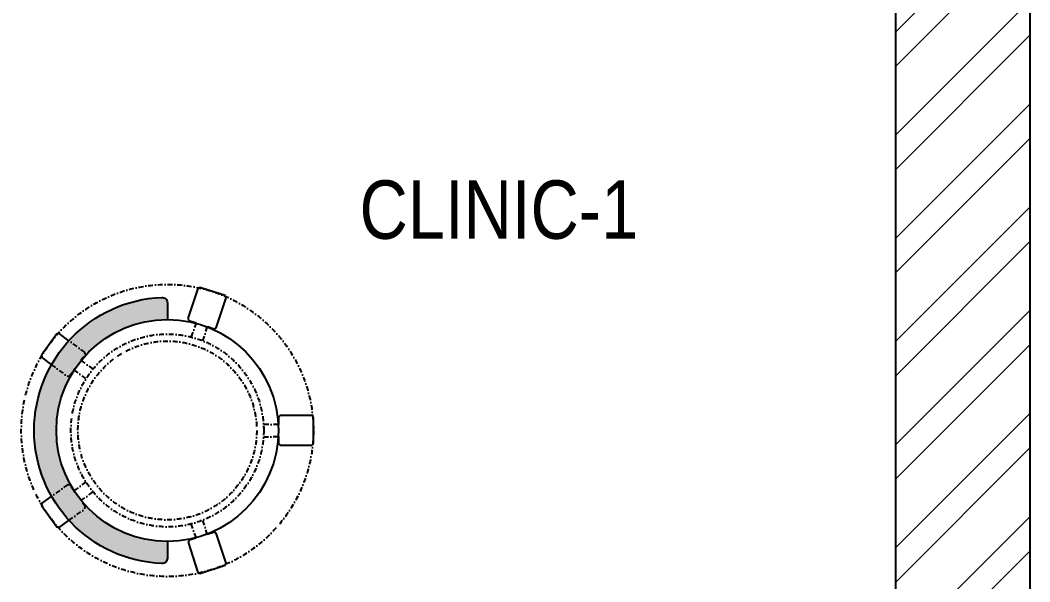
# Model space of a CAD drawing. Header units: feet. Extents: x 9612924 to 9629632, y -7132871 to -7123531.
# Drawn here: x 9627904 to 9629632, y -7131841 to -7130880 of the extents above; entities that cross this region are included whole.
import ezdxf

# ---------------------------------------------------------------- set-up
doc = ezdxf.new("R2010")
doc.units = ezdxf.units.FT
doc.header["$LTSCALE"] = 33
doc.header["$MEASUREMENT"] = 0
doc.linetypes.add('DASHDOT2', pattern=[0.5, 0.25, -0.125, 0, -0.125])
doc.layers.add('A-WALL', color=1, linetype='Continuous')
for name, color, linetype, lineweight in [('A-WALL HATCH', 251, 'Continuous', 0), ('HATCH', 9, 'Continuous', 9), ('LENS-FURNITURE', 13, 'Continuous', 9), ('LENS_DIMENSION', 193, 'Continuous', 0), ('LENS_TEXT', 31, 'Continuous', 5), ('LN-ELEVATION-1', 81, 'Continuous', 25)]:
    doc.layers.add(name, color=color, linetype=linetype, lineweight=lineweight)
doc.styles.get("Standard").update_dxf_attribs({"font": 'Gill Sans MT Condensed Regular.ttf'})

# ---------------------------------------------------------------- blocks, each defined once
blk = doc.blocks.new('A$C48d32854')
at = {"layer": 'A-WALL HATCH'}
h = blk.add_hatch(dxfattribs=at)
h.set_pattern_fill('ANSI32', color=256, scale=333)
h.set_pattern_definition([(45, (-4384936.054874925, 5465014.212534478), (-88.29995930067012, 88.29995930067012), []), (45, (-4384877.188235489, 5465014.212534478), (-88.29995930067012, 88.29995930067012), [])])
h.paths.add_polyline_path([(-6251, 6026.000000002794), (-6251, 6256.000000002794), (-11913, 6256.000000002794), (-11913, 6026.000000002794)])
h.paths.add_polyline_path([(-10631.4769286476, 330.000000002794), (-7167.476928647608, 330.000000002794), (-7167.476928647608, 240.000000002794), (-5866.476928647608, 240.000000002794), (-5866.476928647608, 470.0000000027939), (-7167.476928647608, 470.0000000027939), (-7167.476928647608, 560.0000000027939), (-10631.4769286476, 560.0000000027939), (-12632.47692864761, 560.0000000027939), (-12632.47692864761, 330.000000002794)])
h.paths.add_polyline_path([(-12876, 5581.000000002794), (-12864, 5581.000000002794), (-12727.65051378682, 5581.00000016205), (-12727.65051378682, 5711.000000162051), (-12999.65051380172, 5711.000000162051), (-12999.65051380172, 5581.00000016205)])
h.paths.add_polyline_path([(-231, 4215.000000002794), (-230, 3251.000000002794), (-230, 230), (-4009.476928647607, 230.000000002794), (-4009.476928647607, 460.0000000027939), (-5406.476928647608, 460.0000000027939), (-5406.476928647608, 230.000000002794), (-4239.476928647607, 230.000000002794), (-4239.476928647607, 9.313226e-10), (0, 0), (0, 4215.000000002794)])
h.paths.add_polyline_path([(-2484, 9152.000000002792), (-227, 9152.000000002792), (-227, 4555.000000002794), (0, 4555.000000002794), (0, 9340.000000002794), (-5773, 9340.000000002794), (-5773, 6256.000000002794), (-5543, 6256.000000002794), (-5543, 6763.000000002794), (-3607, 6763.000000002794), (-3447, 6763.000000002794), (-3447, 7003.000000002794), (-3607, 7003.000000002794), (-5519, 7003.000000002794), (-5519, 9110.000000002796), (-3589, 9110.000000002796), (-3589, 7757.000000002794), (-3429, 7757.000000002794), (-3429, 9107.000000002796), (-2484, 9107.000000002796)])
h.paths.add_polyline_path([(-4685, 4656.000000002793), (-4685, 5874.000000002794), (-4845, 5874.000000002794), (-4845, 4814.000000002794), (-5543, 4814.000000002794), (-5543, 5712.000000002794), (-5698, 5712.000000002794), (-5698, 4656.000000002793)], flags=17)
at = {"layer": 'A-WALL'}
for p, q in [((0, 4215.000000002794), (0, 0)), ((-230, 3251.000000002794), (-230, 290.000000002794))]:
    blk.add_line(p, q, dxfattribs=at)
blk = doc.blocks.new('DR STOOL')
at = {"layer": 'HATCH'}
h = blk.add_hatch(dxfattribs=at)
h.set_pattern_fill('ANSI36', color=250, angle=-90.00000000000001)
h.set_pattern_definition([(315, (-227.8099174643867, 917.3997257252777), (6.173926083235043, -1.683798022700468), [7.9375, -1.587499999999999, 0, -1.587499999999999])])
edge = h.paths.add_edge_path()
edge.add_line((-190.0000000041909, 4.511094e-10), (-218.6899174675346, 4.511094e-10))
edge.add_arc((-218.6899174670689, 9.120000000388245), 9.119999999940092, 177.6119845363388, 269.9999999996136, ccw=False)
edge.add_arc((-1.8626451e-09, 3.565219e-10), 228.000000002257, 2.3880154632688004, 177.6119845367313, ccw=False)
edge.add_arc((218.6899174633436, 9.120000000497384), 9.120000000051716, -90.00000000034493, 2.3880154629299, ccw=False)
edge.add_line((218.6899174633436, 4.511094e-10), (190, 4.511094e-10))
edge.add_arc((-1.8626451e-09, 4.511094e-10), 190.000000001979, -1.27e-14, 180)
at = {"layer": 'LN-ELEVATION-1', "color": 1, "ltscale": 100}
for p, q in [((-128.6221585394814, 215.4841044476634), (-165.2704676063731, 189.0243927398114)), ((-124.7228340068832, 214.8545704018979), (-128.6221585394814, 215.4841044476634)), ((-112.6981821293011, 198.1996966340157), (-124.7228340068832, 214.8545704018979)), ((124.7553772013634, 214.9803744515593), (112.5488144652918, 198.2845540212292)), ((128.7014972954057, 215.5933048763618), (124.7553772013634, 214.9803744515593)), ((128.7014972954057, 215.5933048763618), (124.7553772013634, 214.9803744515593)), ((165.1911288509145, 188.915192311113), (128.7014972954057, 215.5933048763618)), ((165.1911288509145, 188.915192311113), (128.7014972954057, 215.5933048763618)), ((-165.2704676063731, 189.0243927398114), (-165.9069543029182, 185.0820035930228)), ((-165.9069543029182, 185.0820035930228), (-153.8003208162263, 168.3135803133482)), ((153.6734594982117, 168.4294150282658), (165.7973639420234, 185.0121775862135)), ((165.7973639420234, 185.0121775862135), (165.1911288509145, 188.915192311113)), ((165.7973639420234, 185.0121775862135), (165.1911288509145, 188.915192311113)), ((-191.2928382232785, -35.45407700946089), (-242.9550312487409, -52.24013893969095)), ((-187.9259491492994, -37.1695928365807), (-191.2928382232785, -35.45407700946089)), ((-184.1424400564283, -48.81403796559607), (-187.9259491492994, -37.1695928365807)), ((188.0651108901948, -36.96233201187715), (184.0504167033359, -49.19388854173303)), ((191.3981811110861, -35.27656588272658), (188.0651108901948, -36.96233201187715)), ((243.0100176925771, -52.21682526778022), (191.3981811110861, -35.27656588272658)), ((-242.9550312487409, -52.24013893969095), (-244.7482102331705, -55.75945052818861)), ((-244.7482102331705, -55.75945052818861), (-230.7800458371639, -98.74904560100549)), ((-173.8639617776498, -80.4479453730819), (-177.8421125086024, -68.2044548037811)), ((177.6922140880488, -68.56540505095472), (173.8739495249465, -80.1985000452405)), ((230.715890809428, -98.7280946081737), (244.8123673382215, -55.78040257930116)), ((244.8123673382215, -55.78040257930116), (243.0100176925771, -52.21682526778022)), ((-227.2218665438704, -100.5620286722478), (-175.5596735184081, -83.7759667420105)), ((-175.5596735184081, -83.7759667420105), (-173.8639617776498, -80.4479453730819)), ((173.8739495249465, -80.1985000452405), (175.5794035866856, -83.5704969359358)), ((175.5794035866856, -83.5704969359358), (227.1912401677109, -100.5107563209894)), ((-230.7800458371639, -98.74904560100549), (-227.2218665438704, -100.5620286722478)), ((227.1912401677109, -100.5107563209894), (230.715890809428, -98.7280946081737)), ((-22.72193054761737, -190.2142363802995), (-25.39390889601782, -192.886214728569)), ((-25.39390889601782, -192.886214728569), (-25.39390889601782, -247.2070584567482)), ((-10.47823652112856, -190.2142363802995), (-22.72193054761737, -190.2142363802995)), ((22.78362171910703, -190.2142363802995), (9.910054048988968, -190.2142363802995)), ((25.42475448176265, -192.8553691428751), (22.78362171910703, -190.2142363802995)), ((25.42475448176265, -247.1762128710543), (25.42475448176265, -192.8553691428751)), ((-25.39390889601782, -247.2070584567482), (-22.60096735274419, -250)), ((-22.60096735274419, -250), (22.60096735274419, -250)), ((22.60096735274419, -250), (25.42475448176265, -247.1762128710543))]:
    blk.add_line(p, q, dxfattribs=at)
at = {"layer": 'LN-ELEVATION-1', "linetype": 'DASHDOT2'}
for p, q in [((-92.92521573789418, 170.8129362839827), (-112.6981821293011, 198.1996966340157)), ((112.5488144652918, 198.2845540212292), (92.69529851106927, 171.1294289919315)), ((-153.8003208162263, 168.3135803133482), (-134.1093360339291, 141.0403694751003)), ((-103.4542870586738, 159.9154408004979), (-93.52748446213081, 167.0824927485227)), ((-88.15393704269081, 139.4771787207864), (-103.4542870586738, 159.9154408004979)), ((-93.52748446213081, 167.0824927485227), (-92.92521573789418, 170.8129362839827)), ((103.6608748426661, 159.8406005539291), (88.19885099539533, 139.4487815762331)), ((92.69529851106927, 171.1294289919315), (93.26858203159645, 167.4385604566923)), ((93.26858203159645, 167.4385604566923), (103.6608748426661, 159.8406005539291)), ((133.7372852512635, 141.1612321265929), (153.6734594982117, 168.4294150282658)), ((-134.1093360339291, 141.0403694751003), (-130.4219571123831, 140.4450534014686)), ((-130.4219571123831, 140.4450534014686), (-119.9844727469608, 147.9808124662595)), ((-119.9844727469608, 147.9808124662595), (-105.3687285655178, 126.9741353208374)), ((105.4096150295809, 126.94019481352), (120.1194891873747, 147.8074627162714)), ((120.1194891873747, 147.8074627162714), (130.0033113472163, 140.5812532722048)), ((130.0033113472163, 140.5812532722048), (133.7372852512635, 141.1612321265929)), ((-159.954806596972, -40.49024384317454), (-184.1424400564283, -48.81403796559607)), ((184.0504167033359, -49.19388854173303), (159.8786162491887, -40.79004861696012)), ((-177.8421125086024, -68.2044548037811), (-153.4148110738024, -60.73628028803068)), ((153.3006618716754, -61.02382378749462), (177.6922140880488, -68.56540505095472)), ((-10.92024635523557, -164.6382343793375), (-10.47823652112856, -190.2142363802995)), ((9.910054048988968, -190.2142363802995), (10.35584833659231, -164.674698740353))]:
    blk.add_line(p, q, dxfattribs=at)
at = {"layer": 'LN-ELEVATION-1', "color": 1, "ltscale": 100}
blk.add_lwpolyline([(-190.0000000023283, 0), (-218.6899174656719, 0, -0.4264743413925903), (-227.8019973598421, 9.5, -0.959166304662544), (227.8019973593764, 9.5, -0.4264743413925903), (218.6899174647406, 0), (190.0000000013969, 0)], format="xyb", dxfattribs=at)
at = {"layer": 'LN-ELEVATION-1', "linetype": 'DASHDOT2'}
for radius in [250, 165, 153]:
    blk.add_circle((0, 0), radius, dxfattribs=at)
at = {"layer": 'LN-ELEVATION-1', "color": 1, "ltscale": 100}
blk.add_circle((0, 0), 190, dxfattribs=at)

msp = doc.modelspace()

# ---------------------------------------------------------------- block references
at = {"layer": 'LENS-FURNITURE', "rotation": 89.99999999999999}
msp.add_blockref('DR STOOL', (9628155.798954438, -7131581.818564231), dxfattribs=at)
at = {"layer": 'LENS_DIMENSION'}
msp.add_blockref('A$C48d32854', (9629632.073042817, -7132870.958010327), dxfattribs=at)

# ---------------------------------------------------------------- texts
at = {"layer": 'LENS_TEXT', "linetype": 'Continuous', "ltscale": 3, "insert": (9628723.344993073, -7131204.462680945), "char_height": 100, "attachment_point": 5}
msp.add_mtext_dynamic_manual_height_columns('CLINIC-1', width=337.046511627907, gutter_width=0.9999999999999992, heights=[0], dxfattribs=at)

doc.saveas('drawing.dxf')
